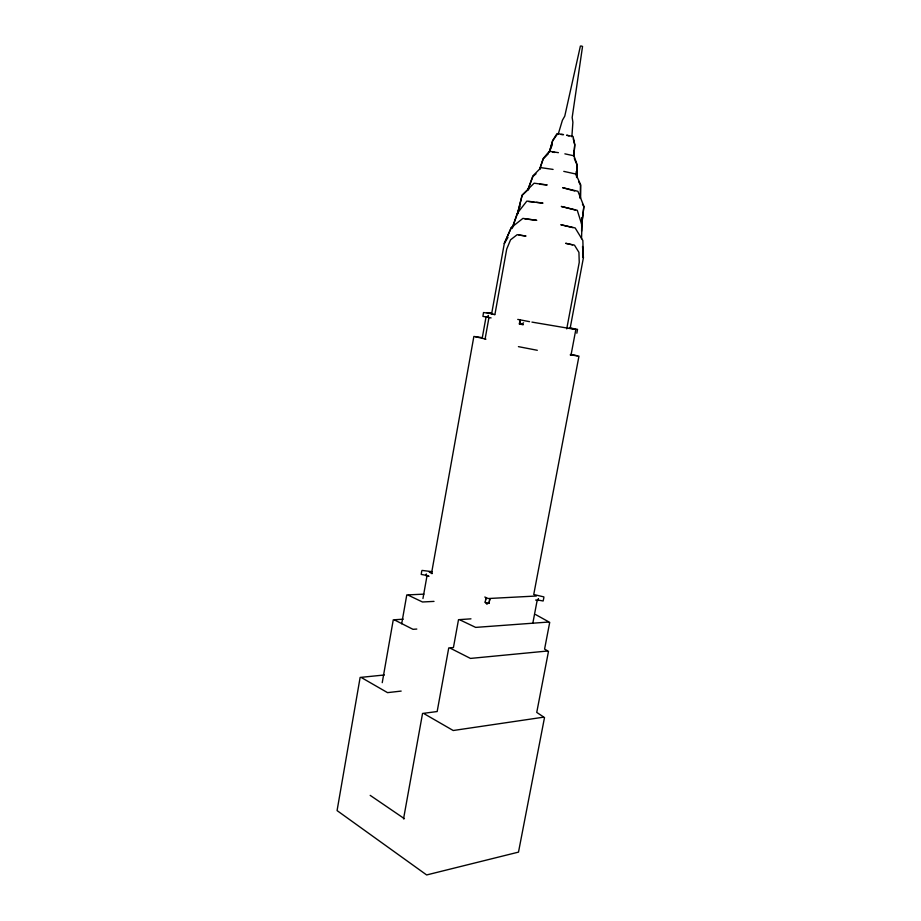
<?xml version="1.0" encoding="UTF-8"?>
<svg xmlns="http://www.w3.org/2000/svg" width="921" height="921" viewBox="0 0 921 921"><rect width="100%" height="100%" fill="white"/><g stroke="black" fill="none" stroke-linecap="round" stroke-linejoin="round"><path stroke-width="1.38" d="M580.449 198.234L580.518 185.109L578.618 181.61M580.449 198.188L580.633 184.672L575.798 174.011L563.779 171.375M581.612 231.194L581.727 225.495M581.542 238.712L581.945 225.127L577.271 210.287L561.303 206.454L575.51 210.092M576.086 171.767L576.661 177.488L577.11 165.124M576.661 177.488L577.179 164.755L573.979 155.799L564.872 153.842M581.577 224.551L581.899 217.494M571.86 136.838L572.897 122.263L572.171 117.52L582.544 46.453L581.508 46.05L580.391 46.073L564.769 116.127L562.409 120.26L558.172 134.339M573.702 151.182L573.783 156.501L574.739 144.896L573.253 138.795M573.783 156.501L574.785 144.609L573.092 136.515L566.611 135.191L569.097 135.974M488.095 317.319L488.36 315.419L488.015 317.354M382.238 682.668L393.267 619.833L403.237 619.188M401.683 623.782L406.771 594.943L423.925 594.137M422.958 598.512L427.068 575.441L428.99 576.316L426.032 575.763L426.354 573.956L426.216 575.349L421.231 574.428L421.691 571.216L422.06 570.41L432.225 571.688M486.058 316.801L482.305 337.662L473.866 336.453L431.5 573.53L432.363 573.507L429.278 572.125M488.97 317.469L485.091 339.043L485.943 339.158L475.478 336.752M403.536 818.907L422.543 713.464L437.164 711.53L448.734 647.947L453.431 647.532L458.508 619.683L470.976 618.843M494.876 314.694L506.711 249.084L510.545 239.828L517.176 234.682L526.006 236.064L519.064 235.097M523.565 322.834L521.217 324.468L519.594 322.108L520.135 319.944L519.34 323.973L523.335 324.641L519.409 323.904M485.586 599.997L485.989 597.982L485.137 602.53L489.028 603.255L489.373 601.355M489.488 600.734L489.834 598.846L489.028 603.255M566.737 328.889L579.24 262.358L578.929 252.342L574.474 245.147L565.632 243.305L572.586 244.882M570.145 328.233L583.384 257.892L582.855 240.531L575.153 227.936L560.831 224.724L572.943 227.648M532.81 623.298L537.242 599.962M576.845 333.218L577.525 329.35L569.362 327.853M520.066 206.2L517.406 214.248L522.126 195.102L534.111 183.198L547.166 184.948L539.591 184.235M517.314 214.236L522.172 195.321L529.161 188.667M552.324 144.632L549.365 152.046L552.646 140.568L557.021 133.58L563.537 134.627L560.993 134.489M549.365 152.046L552.646 140.855L556.986 134.662M539.648 169.291L543.206 158.55L549.284 151.286L558.414 152.667M539.648 169.337L543.229 158.93L548.432 153.646M512.387 227.441L517.28 213.315L526.847 201.089L542.987 203.115L536.436 202.39M512.099 228.5L516.923 215.088M529.207 187.504L527.814 189.922L532.868 175.934L541.018 167.657L553.084 169.418M527.814 189.922L532.948 176.418L536.034 173.827M507.966 237.445L504.317 243.443L491.641 313.785L492.839 313.98M489.143 602.633L486.841 604.176L485.24 601.908M513.492 226.232L511.132 227.798L504.317 243.443L511.431 227.464L522.921 218.392L536.747 220.338L524.855 218.853M543.056 717.252L453.224 730.514L424.201 713.775M401.165 691.084L387.534 692.638L361.688 677.741M384.368 674.978L360.134 677.442L337.074 810.595L426.642 874.95L518.5 852.121L544.507 717.563L536.747 712.405L548.49 651.366L544.587 649.075L549.71 622.377L535.55 614.537M547.039 651.055L470.458 658.423L450.381 648.246M548.26 622.066L475.662 627.397L460.155 619.983M416.799 629.055L412.999 629.319L394.833 620.121M434.01 601.39L422.486 601.989L408.337 595.231M536.356 596.014L488.188 598.535L484.791 597.015M552.565 152.264L554.914 152.426M528.585 201.526L533.812 202.102M537.311 350.291L518.431 346.641M577.34 355.863L570.191 354.861L571.02 355.057L575.832 329.557L570.018 328.06M574.197 329.246L531.947 322.108M486.806 312.622L492.263 313.508M529.575 321.671L517.752 319.414M491.089 317.918L482.915 316.364L483.513 312.53L491.918 313.693L488.406 312.921M535.642 600.055L538.083 600.504L538.428 598.673L538.094 600.055L543.137 600.999L543.839 597.787L543.839 596.889L533.743 594.505L578.964 356.162L570.893 354.332M491.296 313.911L494.623 314.602M574.704 190.969L562.639 187.688L577.916 191.28L583.926 206.373L581.612 225.967L583.822 206.569L582.44 204.071M370.184 795.364L404.434 818.711M519.709 321.993L521.321 324.342M574.301 158.55L576.546 163.811M582.602 253.759L583.384 257.892L582.533 246.483M579.793 195.425L580.218 198.165"/></g></svg>
